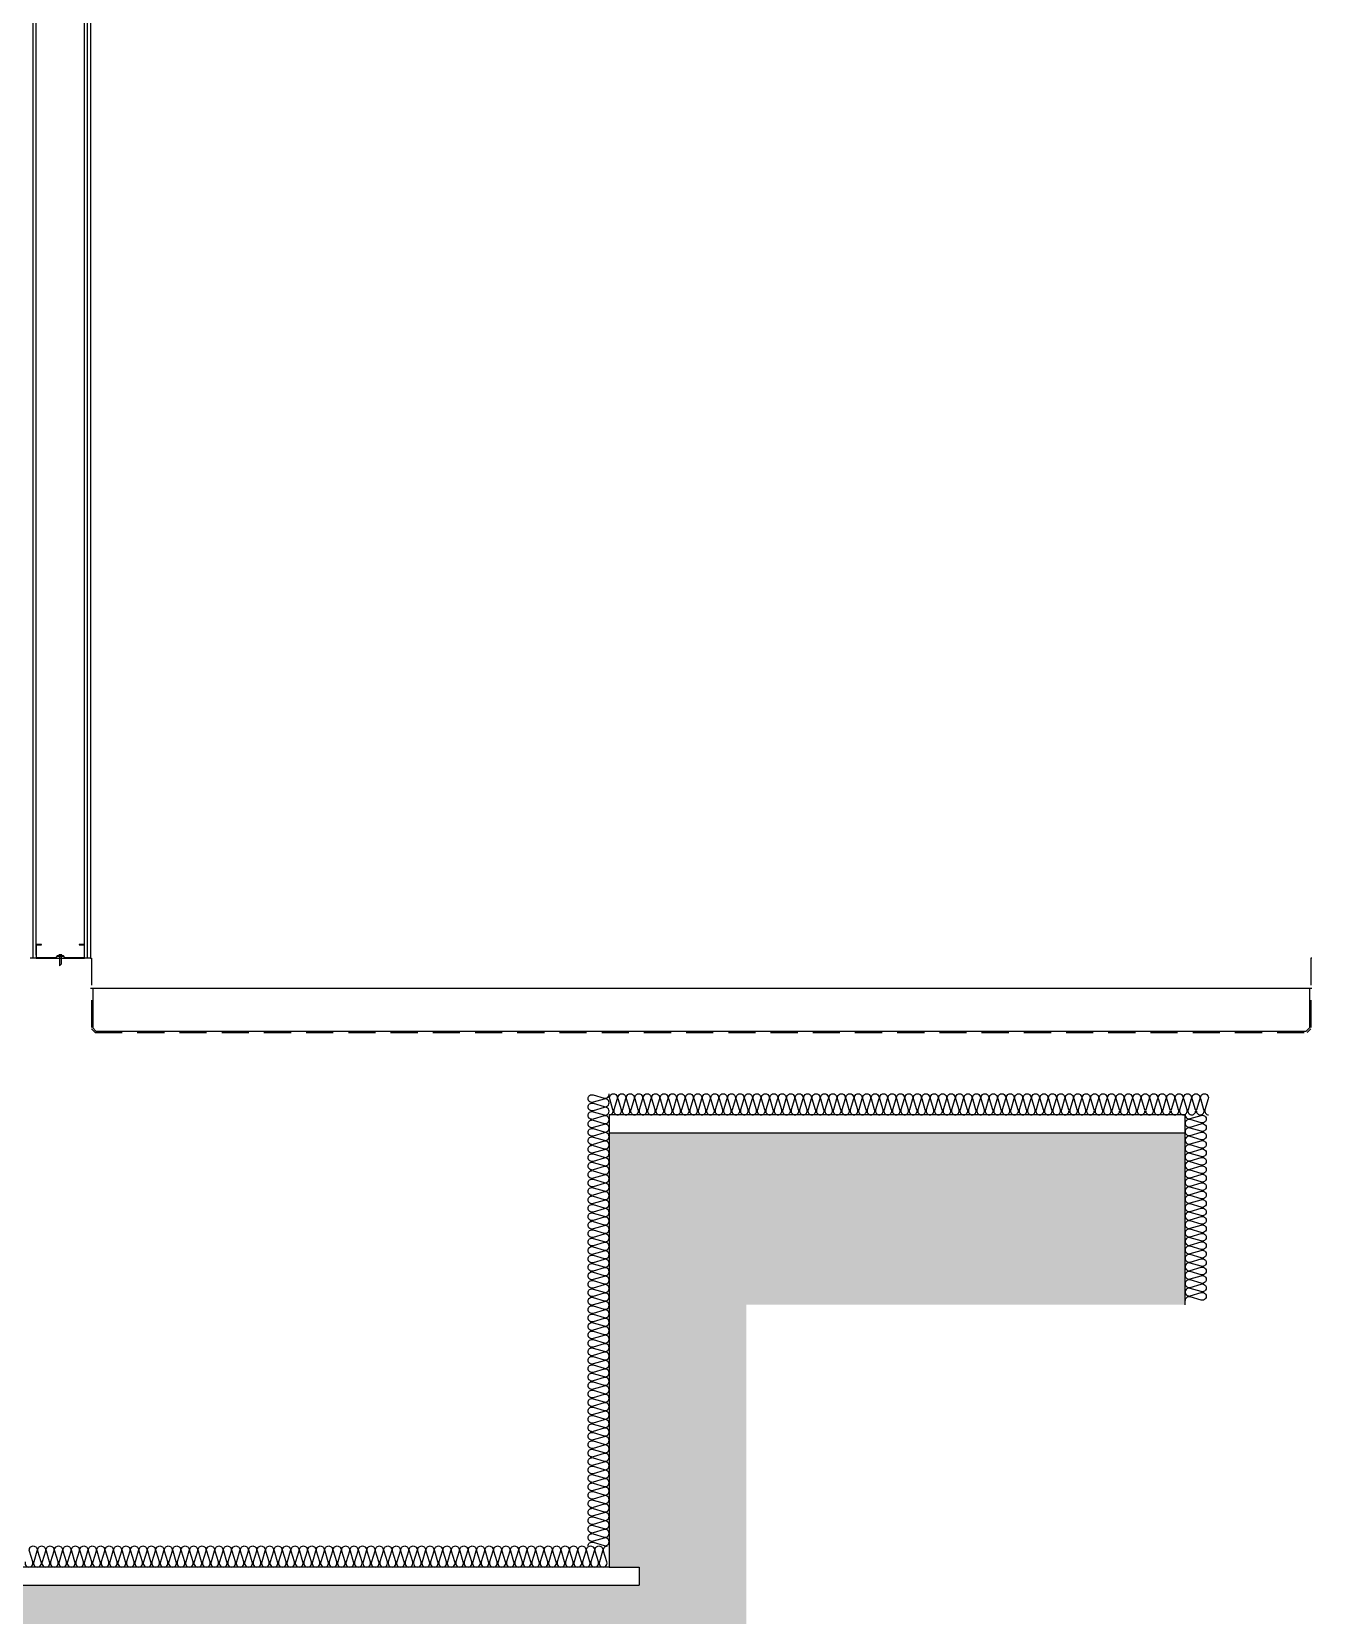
# Model space of a CAD drawing. Header units: millimetres. Extents: x 19868 to 801382, y -4805 to 85279.
# Drawn here: x 785793 to 790116, y 32849 to 38102 of the extents above; entities that cross this region are included whole.
import ezdxf

# ---------------------------------------------------------------- set-up
doc = ezdxf.new("R2010")
doc.units = ezdxf.units.MM
doc.header["$LTSCALE"] = 250
doc.linetypes.add('HID', pattern=[2.8, 1.8, -1])
for name, color, linetype in [('8입면선', 8, 'Continuous'), ('A-FIN', 6, 'Continuous'), ('A-FIN-8', 8, 'Continuous'), ('A-WALL-D', 7, 'Continuous'), ('A-WP', 1, 'HID'), ('A-버림CONC', 4, 'Continuous'), ('GAGAM-DT', 7, 'Continuous'), ('ISL', 251, 'Continuous'), ('입면', 7, 'Continuous'), ('지반', 254, 'Continuous')]:
    doc.layers.add(name, color=color, linetype=linetype)
doc.layers.add('CK', color=221, linetype='Continuous', plot=False)

# ---------------------------------------------------------------- blocks, each defined once
blk = doc.blocks.new('*U187')
at = {"layer": '8입면선', "color": 8}
for p, q in [((3316397.6, 472011.4), (3316397.6, 480311.4)), ((3316577.6, 472011.4), (3316577.6, 480311.4))]:
    blk.add_line(p, q, dxfattribs=at)
at = {"layer": 'A-WALL-D'}
for p, q in [((3316407.6, 472021.4), (3316407.6, 480311.4)), ((3316567.6, 472021.4), (3316567.6, 480311.4)), ((3316587.6, 480311.4), (3316587.6, 472011.4)), ((3316407.6, 472011.4), (3316387.6, 472011.4)), ((3316587.6, 472011.4), (3316567.6, 472011.4))]:
    blk.add_line(p, q, dxfattribs=at)
at = {"layer": 'CK', "linetype": 'Continuous'}
blk.add_line((3316472.9, 472011.4), (3316502.3, 472011.4), dxfattribs=at)
at = {"layer": 'GAGAM-DT', "color": 8}
for p, q in [((3316482.8, 472017.2), (3316482.8, 472020.7)), ((3316491.2, 472022.2), (3316484.3, 472022.2)), ((3316485.3, 472017.2), (3316485.3, 472022.2)), ((3316490.3, 472017.2), (3316490.3, 472022.2)), ((3316492.7, 472017.2), (3316492.7, 472020.7)), ((3316492.7, 472017.2), (3316482.8, 472017.2)), ((3316485.3, 472017.2), (3316485.3, 471985.8)), ((3316490.3, 471991.3), (3316485.3, 471985.8)), ((3316490.3, 472017.2), (3316490.3, 471991.3))]:
    blk.add_line(p, q, dxfattribs=at)
for centre, start, end in [((3316484.3, 472020.7), 90, 180), ((3316491.2, 472020.7), 0, 90)]:
    blk.add_arc(centre, 1.51, start, end, dxfattribs=at)
at = {"layer": '입면', "color": 6}
for p, q in [((3316425.4, 472056.4), (3316407.6, 472056.4)), ((3316407.6, 472056.4), (3316407.6, 472011.4)), ((3316408.8, 472012.6), (3316408.8, 472055.2)), ((3316408.8, 472055.2), (3316425.4, 472055.2)), ((3316425.4, 472055.2), (3316425.4, 472056.4)), ((3316477.4, 472018.5), (3316472.4, 472012.6)), ((3316472.9, 472011.4), (3316477.9, 472017.3)), ((3316497.8, 472018.5), (3316477.4, 472018.5)), ((3316477.9, 472017.3), (3316497.3, 472017.3)), ((3316497.3, 472017.3), (3316502.3, 472011.4)), ((3316502.8, 472012.6), (3316497.8, 472018.5)), ((3316567.6, 472056.4), (3316549.8, 472056.4)), ((3316549.8, 472056.4), (3316549.8, 472055.2)), ((3316549.8, 472055.2), (3316566.4, 472055.2)), ((3316566.4, 472055.2), (3316566.4, 472012.6)), ((3316567.6, 472011.4), (3316567.6, 472056.4)), ((3316407.6, 472011.4), (3316472.9, 472011.4)), ((3316472.4, 472012.6), (3316408.8, 472012.6)), ((3316502.3, 472011.4), (3316567.6, 472011.4)), ((3316566.4, 472012.6), (3316502.8, 472012.6))]:
    blk.add_line(p, q, dxfattribs=at)

msp = doc.modelspace()

# ---------------------------------------------------------------- hatches: boundary and pattern name
at = {"layer": '지반'}
h = msp.add_hatch(dxfattribs=at)
h.set_pattern_fill('EARTH', color=251, scale=70, angle=45)
h.paths.add_polyline_path([(650617.8, 33228.9), (650617.8, 23234.4), (801382.4, 23234.4), (801382.4, 34608.9), (792588.2, 34608.9), (792588.2, 34478.9), (792638.2, 34478.9), (792638.2, 34418.9), (792388.2, 34418.9), (792388.2, 34478.9), (792438.2, 34478.9), (792438.2, 34628.9), (790388.2, 34628.9), (790388.2, 33878.9), (791163.2, 33878.9), (791163.2, 32378.9), (791263.2, 32378.9), (791263.2, 32318.9), (788063.2, 32318.9), (788063.2, 32378.9), (788163.2, 32378.9), (788163.2, 33878.9), (789618.2, 33878.9), (789618.2, 34448.9), (787708.2, 34448.9), (787708.2, 33008.9), (787808.2, 33008.9), (787808.2, 32948.9), (782968.2, 32948.9), (782968.2, 33008.9), (783068.2, 33008.9), (783068.2, 34248.9), (781958.2, 34248.9), (781958.2, 33208.9), (782058.2, 33208.9), (782058.2, 33148.9), (780218.2, 33148.9), (780148.2, 33218.9), (778788.2, 33218.9), (778788.2, 33278.9), (778888.2, 33278.9), (778888.2, 34318.9), (771638.2, 34318.9), (771638.2, 32778.9), (771738.2, 32778.9), (771738.2, 32718.9), (767038.2, 32718.9), (767038.2, 32778.9), (767138.2, 32778.9), (767138.2, 34318.9), (765913.1, 34318.9), (765813.1, 34218.9), (759888.2, 34218.9), (759888.2, 33178.9), (759988.2, 33178.9), (759988.2, 33118.9), (756788.2, 33118.9), (756788.2, 33178.9), (756888.2, 33178.9), (756888.2, 34218.9), (755638.2, 34218.9), (755638.2, 32978.9), (755738.2, 32978.9), (755738.2, 32918.9), (751038.2, 32918.9), (751038.2, 32978.9), (751138.2, 32978.9), (751138.2, 34518.9), (749088.2, 34518.9), (749088.2, 33778.9), (750613.2, 33778.9), (750613.2, 32278.9), (750713.2, 32278.9), (750713.2, 32218.9), (747513.2, 32218.9), (747513.2, 32278.9), (747613.2, 32278.9), (747613.2, 33778.9), (748488.2, 33778.9), (748488.2, 34078.9), (747988.2, 34078.9), (747988.2, 34418.9), (746363.2, 34418.9), (746363.2, 33478.9), (746463.2, 33478.9), (746463.2, 33418.9), (743263.2, 33418.9), (743263.2, 33478.9), (743363.2, 33478.9), (743363.2, 34418.9), (739738.2, 34418.9), (739738.2, 33978.9), (740338.2, 33978.9), (740338.2, 33278.9), (740438.2, 33278.9), (740438.2, 33218.9), (734738.2, 33218.9), (734738.2, 32978.9), (734838.2, 32978.9), (734838.2, 32918.9), (731638.2, 32918.9), (731638.2, 32978.9), (731738.2, 32978.9), (731738.2, 33218.9), (728228.2, 33218.9), (728158.2, 33148.9), (725968.2, 33148.9), (725968.2, 33208.9), (726068.2, 33208.9), (726068.2, 34048.9), (726668.2, 34048.9), (726668.2, 34348.9), (723658.2, 34348.9), (723658.2, 33708.9), (723758.2, 33708.9), (723758.2, 33648.9), (720418.2, 33648.9), (720418.2, 33708.9), (720518.2, 33708.9), (720518.2, 34348.9), (718758.2, 34348.9), (718758.2, 33878.9), (719638.2, 33878.9), (719638.2, 31878.9), (719738.2, 31878.9), (719738.2, 31818.9), (715038.2, 31818.9), (715038.2, 31878.9), (715138.2, 31878.9), (715138.2, 33878.9), (717988.2, 33878.9), (717988.2, 34622.3), (717870.2, 34622.3), (717870.2, 34603.9), (717820.2, 34603.9), (717820.2, 34622.3), (717588.2, 34622.3), (717588.2, 34682.3), (717638.2, 34682.3), (717637.5, 34831.6), (715313.2, 34820.3), (712988.3, 34808.9), (701138.2, 34568.9), (688982.5, 34328.9), (678538.2, 34278.9), (666388.2, 34228.9), (658288.2, 33228.9)])

# ---------------------------------------------------------------- linework, layer by layer
at = {"layer": 'A-FIN'}
msp.add_line((785988.2, 34928.9), (790038.2, 34928.9), dxfattribs=at)
at = {"layer": 'A-FIN-8'}
for p, q in [((785996.2, 34928.9), (785996.2, 34797.1)), ((790030.2, 34928.9), (790030.2, 34797.1)), ((786006.4, 34786.9), (785996.2, 34797.1)), ((786006.4, 34786.9), (785996.2, 34797.1)), ((786006.4, 34786.9), (790020, 34786.9)), ((790020, 34786.9), (790030.2, 34797.1)), ((790020, 34786.9), (790030.2, 34797.1))]:
    msp.add_line(p, q, dxfattribs=at)
at = {"layer": 'A-WP', "ltscale": 0.2}
for p, q in [((786003.4, 34781.9), (785991.2, 34794.1)), ((786003.4, 34781.9), (790023.1, 34781.9)), ((790023.1, 34781.9), (790035.2, 34794.1))]:
    msp.add_line(p, q, dxfattribs=at)
at = {"layer": 'A-WP', "linetype": 'HID', "ltscale": 0.2}
for points in [[(785988.2, 35028.9), (785991.2, 35028.9), (785991.2, 34794.1), (786003.4, 34781.9)], [(790038.2, 35028.9), (790035.2, 35028.9), (790035.2, 34794.1), (790023.1, 34781.9)]]:
    msp.add_lwpolyline(points, dxfattribs=at)
at = {"layer": 'A-버림CONC'}
for p, q in [((787708.2, 34448.9), (789618.2, 34448.9)), ((787708.2, 33008.9), (787808.2, 33008.9)), ((787808.2, 33008.9), (787808.2, 32948.9)), ((782968.2, 32948.9), (787808.2, 32948.9))]:
    msp.add_line(p, q, dxfattribs=at)
at = {"layer": 'ISL'}
for points in [[(787638.2, 33078.9, -0.509267), (787655.2, 33091.3), (787691.2, 33080.6, 1.372593), (787691.2, 33105.3), (787655.2, 33094.6, -0.509267), (787638.2, 33106.9, -0.509267), (787655.2, 33119.3), (787691.2, 33108.6, 1.372593), (787691.2, 33133.3), (787655.2, 33122.6, -0.509267), (787638.2, 33134.9, -0.509267), (787655.2, 33147.3), (787691.2, 33136.6, 1.372593), (787691.2, 33161.3), (787655.2, 33150.6, -0.509267), (787638.2, 33162.9, -0.509267), (787655.2, 33175.3), (787691.2, 33164.6, 1.372593), (787691.2, 33189.3), (787655.2, 33178.6, -0.509267), (787638.2, 33190.9, -0.509267), (787655.2, 33203.3), (787691.2, 33192.6, 1.372593), (787691.2, 33217.3), (787655.2, 33206.6, -0.509267), (787638.2, 33218.9, -0.509267), (787655.2, 33231.3), (787691.2, 33220.6, 1.372593), (787691.2, 33245.3), (787655.2, 33234.6, -0.509267), (787638.2, 33246.9, -0.509267), (787655.2, 33259.3), (787691.2, 33248.6, 1.372593), (787691.2, 33273.3), (787655.2, 33262.6, -0.509267), (787638.2, 33274.9, -0.509267), (787655.2, 33287.3), (787691.2, 33276.6, 1.372593), (787691.2, 33301.3), (787655.2, 33290.6, -0.509267), (787638.2, 33302.9, -0.509267), (787655.2, 33315.3), (787691.2, 33304.6, 1.372593), (787691.2, 33329.3), (787655.2, 33318.6, -0.509267), (787638.2, 33330.9, -0.509267), (787655.2, 33343.3), (787691.2, 33332.6, 1.372593), (787691.2, 33357.3), (787655.2, 33346.6, -0.509267), (787638.2, 33358.9, -0.509267), (787655.2, 33371.3), (787691.2, 33360.6, 1.372593), (787691.2, 33385.3), (787655.2, 33374.6, -0.509267), (787638.2, 33386.9, -0.509267), (787655.2, 33399.3), (787691.2, 33388.6, 1.372593), (787691.2, 33413.3), (787655.2, 33402.6, -0.509267), (787638.2, 33414.9, -0.509267), (787655.2, 33427.3), (787691.2, 33416.6, 1.372593), (787691.2, 33441.3), (787655.2, 33430.6, -0.509267), (787638.2, 33442.9, -0.509267), (787655.2, 33455.3), (787691.2, 33444.6, 1.372593), (787691.2, 33469.3), (787655.2, 33458.6, -0.509267), (787638.2, 33470.9, -0.509267), (787655.2, 33483.3), (787691.2, 33472.6, 1.372593), (787691.2, 33497.3), (787655.2, 33486.6, -0.509267), (787638.2, 33498.9, -0.509267), (787655.2, 33511.3), (787691.2, 33500.6, 1.372593), (787691.2, 33525.3), (787655.2, 33514.6, -0.509267), (787638.2, 33526.9, -0.509267), (787655.2, 33539.3), (787691.2, 33528.6, 1.372593), (787691.2, 33553.3), (787655.2, 33542.6, -0.509267), (787638.2, 33554.9, -0.509267), (787655.2, 33567.3), (787691.2, 33556.6, 1.372593), (787691.2, 33581.3), (787655.2, 33570.6, -0.509267), (787638.2, 33582.9, -0.509267), (787655.2, 33595.3), (787691.2, 33584.6, 1.372593), (787691.2, 33609.3), (787655.2, 33598.6, -0.509267), (787638.2, 33610.9, -0.509267), (787655.2, 33623.3), (787691.2, 33612.6, 1.372593), (787691.2, 33637.3), (787655.2, 33626.6, -0.509267), (787638.2, 33638.9, -0.509267), (787655.2, 33651.3), (787691.2, 33640.6, 1.372593), (787691.2, 33665.3), (787655.2, 33654.6, -0.509267), (787638.2, 33666.9, -0.509267), (787655.2, 33679.3), (787691.2, 33668.6, 1.372593), (787691.2, 33693.3), (787655.2, 33682.6, -0.509267), (787638.2, 33694.9, -0.509267), (787655.2, 33707.3), (787691.2, 33696.6, 1.372593), (787691.2, 33721.3), (787655.2, 33710.6, -0.509267), (787638.2, 33722.9, -0.509267), (787655.2, 33735.3), (787691.2, 33724.6, 1.372593), (787691.2, 33749.3), (787655.2, 33738.6, -0.509267), (787638.2, 33750.9, -0.509267), (787655.2, 33763.3), (787691.2, 33752.6, 1.372593), (787691.2, 33777.3), (787655.2, 33766.6, -0.509267), (787638.2, 33778.9, -0.509267), (787655.2, 33791.3), (787691.2, 33780.6, 1.372593), (787691.2, 33805.3), (787655.2, 33794.6, -0.509267), (787638.2, 33806.9, -0.509267), (787655.2, 33819.3), (787691.2, 33808.6, 1.372593), (787691.2, 33833.3), (787655.2, 33822.6, -0.509267), (787638.2, 33834.9, -0.509267), (787655.2, 33847.3), (787691.2, 33836.6, 1.372593), (787691.2, 33861.3), (787655.2, 33850.6, -0.509267), (787638.2, 33862.9, -0.509267), (787655.2, 33875.3), (787691.2, 33864.6, 1.372593), (787691.2, 33889.3), (787655.2, 33878.6, -0.509267), (787638.2, 33890.9, -0.509267), (787655.2, 33903.3), (787691.2, 33892.6, 1.372593), (787691.2, 33917.3), (787655.2, 33906.6, -0.509267), (787638.2, 33918.9, -0.509267), (787655.2, 33931.3), (787691.2, 33920.6, 1.372593), (787691.2, 33945.3), (787655.2, 33934.6, -0.509267), (787638.2, 33946.9, -0.509267), (787655.2, 33959.3), (787691.2, 33948.6, 1.372593), (787691.2, 33973.3), (787655.2, 33962.6, -0.509267), (787638.2, 33974.9, -0.509267), (787655.2, 33987.3), (787691.2, 33976.6, 1.372593), (787691.2, 34001.3), (787655.2, 33990.6, -0.509267), (787638.2, 34002.9, -0.509267), (787655.2, 34015.3), (787691.2, 34004.6, 1.372593), (787691.2, 34029.3), (787655.2, 34018.6, -0.509267), (787638.2, 34030.9, -0.509267), (787655.2, 34043.3), (787691.2, 34032.6, 1.372593), (787691.2, 34057.3), (787655.2, 34046.6, -0.509267), (787638.2, 34058.9, -0.509267), (787655.2, 34071.3), (787691.2, 34060.6, 1.372593), (787691.2, 34085.3), (787655.2, 34074.6, -0.509267), (787638.2, 34086.9, -0.509267), (787655.2, 34099.3), (787691.2, 34088.6, 1.372593), (787691.2, 34113.3), (787655.2, 34102.6, -0.509267), (787638.2, 34114.9, -0.509267), (787655.2, 34127.3), (787691.2, 34116.6, 1.372593), (787691.2, 34141.3), (787655.2, 34130.6, -0.509267), (787638.2, 34142.9, -0.509267), (787655.2, 34155.3), (787691.2, 34144.6, 1.372593), (787691.2, 34169.3), (787655.2, 34158.6, -0.509267), (787638.2, 34170.9, -0.509267), (787655.2, 34183.3), (787691.2, 34172.6, 1.372593), (787691.2, 34197.3), (787655.2, 34186.6, -0.509267), (787638.2, 34198.9, -0.509267), (787655.2, 34211.3), (787691.2, 34200.6, 1.372593), (787691.2, 34225.3), (787655.2, 34214.6, -0.509267), (787638.2, 34226.9, -0.509267), (787655.2, 34239.3), (787691.2, 34228.6, 1.372593), (787691.2, 34253.3), (787655.2, 34242.6, -0.509267), (787638.2, 34254.9, -0.509267), (787655.2, 34267.3), (787691.2, 34256.6, 1.372593), (787691.2, 34281.3), (787655.2, 34270.6, -0.509267), (787638.2, 34282.9, -0.509267), (787655.2, 34295.3), (787691.2, 34284.6, 1.372593), (787691.2, 34309.3), (787655.2, 34298.6, -0.509267), (787638.2, 34310.9, -0.509267), (787655.2, 34323.3), (787691.2, 34312.6, 1.372593), (787691.2, 34337.3), (787655.2, 34326.6, -0.509267), (787638.2, 34338.9, -0.509267), (787655.2, 34351.3), (787691.2, 34340.6, 1.372593), (787691.2, 34365.3), (787655.2, 34354.6, -0.509267), (787638.2, 34366.9, -0.509267), (787655.2, 34379.3), (787691.2, 34368.6, 1.372593), (787691.2, 34393.3), (787655.2, 34382.6, -0.509267), (787638.2, 34394.9, -0.509267), (787655.2, 34407.3), (787691.2, 34396.6, 1.372593), (787691.2, 34421.3), (787655.2, 34410.6, -0.509267), (787638.2, 34422.9, -0.509267), (787655.2, 34435.3), (787691.2, 34424.6, 1.372593), (787691.2, 34449.3), (787655.2, 34438.6, -0.509267), (787638.2, 34450.9, -0.509267), (787655.2, 34463.3), (787691.2, 34452.6, 1.372593), (787691.2, 34477.3), (787655.2, 34466.6, -0.509267), (787638.2, 34478.9, -0.509267), (787655.2, 34491.3), (787691.2, 34480.6, 1.372593), (787691.2, 34505.3), (787655.2, 34494.6, -0.509267), (787638.2, 34506.9, -0.509267), (787655.2, 34519.3), (787691.2, 34508.6, 1.372593), (787691.2, 34533.3), (787655.2, 34522.6, -0.509267), (787638.2, 34534.9, -0.509267), (787655.2, 34547.3), (787691.2, 34536.6, 1.372593), (787691.2, 34561.3), (787655.2, 34550.6, -0.509267), (787638.2, 34562.9, -0.509267), (787655.2, 34575.3), (787691.2, 34564.6, 0.557999), (787708.1, 34578.9, 0.557999)], [(787708.2, 34508.9, 0.509267), (787720.6, 34525.9), (787709.9, 34562, -1.372593), (787734.6, 34562), (787723.9, 34525.9, 0.509267), (787736.2, 34508.9, 0.509267), (787748.6, 34525.9), (787737.9, 34562, -1.372593), (787762.6, 34562), (787751.9, 34525.9, 0.509267), (787764.2, 34508.9, 0.509267), (787776.6, 34525.9), (787765.9, 34562, -1.372593), (787790.6, 34562), (787779.9, 34525.9, 0.509267), (787792.2, 34508.9, 0.509267), (787804.6, 34525.9), (787793.9, 34562, -1.372593), (787818.6, 34562), (787807.9, 34525.9, 0.509267), (787820.2, 34508.9, 0.509267), (787832.6, 34525.9), (787821.9, 34562, -1.372593), (787846.6, 34562), (787835.9, 34525.9, 0.509267), (787848.2, 34508.9, 0.509267), (787860.6, 34525.9), (787849.9, 34562, -1.372593), (787874.6, 34562), (787863.9, 34525.9, 0.509267), (787876.2, 34508.9, 0.509267), (787888.6, 34525.9), (787877.9, 34562, -1.372593), (787902.6, 34562), (787891.9, 34525.9, 0.509267), (787904.2, 34508.9, 0.509267), (787916.6, 34525.9), (787905.9, 34562, -1.372593), (787930.6, 34562), (787919.9, 34525.9, 0.509267), (787932.2, 34508.9, 0.509267), (787944.6, 34525.9), (787933.9, 34562, -1.372593), (787958.6, 34562), (787947.9, 34525.9, 0.509267), (787960.2, 34508.9, 0.509267), (787972.6, 34525.9), (787961.9, 34562, -1.372593), (787986.6, 34562), (787975.9, 34525.9, 0.509267), (787988.2, 34508.9, 0.509267), (788000.6, 34525.9), (787989.9, 34562, -1.372593), (788014.6, 34562), (788003.9, 34525.9, 0.509267), (788016.2, 34508.9, 0.509267), (788028.6, 34525.9), (788017.9, 34562, -1.372593), (788042.6, 34562), (788031.9, 34525.9, 0.509267), (788044.2, 34508.9, 0.509267), (788056.6, 34525.9), (788045.9, 34562, -1.372593), (788070.6, 34562), (788059.9, 34525.9, 0.509267), (788072.2, 34508.9, 0.509267), (788084.6, 34525.9), (788073.9, 34562, -1.372593), (788098.6, 34562), (788087.9, 34525.9, 0.509267), (788100.2, 34508.9, 0.509267), (788112.6, 34525.9), (788101.9, 34562, -1.372593), (788126.6, 34562), (788115.9, 34525.9, 0.509267), (788128.2, 34508.9, 0.509267), (788140.6, 34525.9), (788129.9, 34562, -1.372593), (788154.6, 34562), (788143.9, 34525.9, 0.509267), (788156.2, 34508.9, 0.509267), (788168.6, 34525.9), (788157.9, 34562, -1.372593), (788182.6, 34562), (788171.9, 34525.9, 0.509267), (788184.2, 34508.9, 0.509267), (788196.6, 34525.9), (788185.9, 34562, -1.372593), (788210.6, 34562), (788199.9, 34525.9, 0.509267), (788212.2, 34508.9, 0.509267), (788224.6, 34525.9), (788213.9, 34562, -1.372593), (788238.6, 34562), (788227.9, 34525.9, 0.509267), (788240.2, 34508.9, 0.509267), (788252.6, 34525.9), (788241.9, 34562, -1.372593), (788266.6, 34562), (788255.9, 34525.9, 0.509267), (788268.2, 34508.9, 0.509267), (788280.6, 34525.9), (788269.9, 34562, -1.372593), (788294.6, 34562), (788283.9, 34525.9, 0.509267), (788296.2, 34508.9, 0.509267), (788308.6, 34525.9), (788297.9, 34562, -1.372593), (788322.6, 34562), (788311.9, 34525.9, 0.509267), (788324.2, 34508.9, 0.509267), (788336.6, 34525.9), (788325.9, 34562, -1.372593), (788350.6, 34562), (788339.9, 34525.9, 0.509267), (788352.2, 34508.9, 0.509267), (788364.6, 34525.9), (788353.9, 34562, -1.372593), (788378.6, 34562), (788367.9, 34525.9, 0.509267), (788380.2, 34508.9, 0.509267), (788392.6, 34525.9), (788381.9, 34562, -1.372593), (788406.6, 34562), (788395.9, 34525.9, 0.509267), (788408.2, 34508.9, 0.509267), (788420.6, 34525.9), (788409.9, 34562, -1.372593), (788434.6, 34562), (788423.9, 34525.9, 0.509267), (788436.2, 34508.9, 0.509267), (788448.6, 34525.9), (788437.9, 34562, -1.372593), (788462.6, 34562), (788451.9, 34525.9, 0.509267), (788464.2, 34508.9, 0.509267), (788476.6, 34525.9), (788465.9, 34562, -1.372593), (788490.6, 34562), (788479.9, 34525.9, 0.509267), (788492.2, 34508.9, 0.509267), (788504.6, 34525.9), (788493.9, 34562, -1.372593), (788518.6, 34562), (788507.9, 34525.9, 0.509267), (788520.2, 34508.9, 0.509267), (788532.6, 34525.9), (788521.9, 34562, -1.372593), (788546.6, 34562), (788535.9, 34525.9, 0.509267), (788548.2, 34508.9, 0.509267), (788560.6, 34525.9), (788549.9, 34562, -1.372593), (788574.6, 34562), (788563.9, 34525.9, 0.509267), (788576.2, 34508.9, 0.509267), (788588.6, 34525.9), (788577.9, 34562, -1.372593), (788602.6, 34562), (788591.9, 34525.9, 0.509267), (788604.2, 34508.9, 0.509267), (788616.6, 34525.9), (788605.9, 34562, -1.372593), (788630.6, 34562), (788619.9, 34525.9, 0.509267), (788632.2, 34508.9, 0.509267), (788644.6, 34525.9), (788633.9, 34562, -1.372593), (788658.6, 34562), (788647.9, 34525.9, 0.509267), (788660.2, 34508.9, 0.509267), (788672.6, 34525.9), (788661.9, 34562, -1.372593), (788686.6, 34562), (788675.9, 34525.9, 0.509267), (788688.2, 34508.9, 0.509267), (788700.6, 34525.9), (788689.9, 34562, -1.372593), (788714.6, 34562), (788703.9, 34525.9, 0.509267), (788716.2, 34508.9, 0.509267), (788728.6, 34525.9), (788717.9, 34562, -1.372593), (788742.6, 34562), (788731.9, 34525.9, 0.509267), (788744.2, 34508.9, 0.509267), (788756.6, 34525.9), (788745.9, 34562, -1.372593), (788770.6, 34562), (788759.9, 34525.9, 0.509267), (788772.2, 34508.9, 0.509267), (788784.6, 34525.9), (788773.9, 34562, -1.372593), (788798.6, 34562), (788787.9, 34525.9, 0.509267), (788800.2, 34508.9, 0.509267), (788812.6, 34525.9), (788801.9, 34562, -1.372593), (788826.6, 34562), (788815.9, 34525.9, 0.509267), (788828.2, 34508.9, 0.509267), (788840.6, 34525.9), (788829.9, 34562, -1.372593), (788854.6, 34562), (788843.9, 34525.9, 0.509267), (788856.2, 34508.9, 0.509267), (788868.6, 34525.9), (788857.9, 34562, -1.372593), (788882.6, 34562), (788871.9, 34525.9, 0.509267), (788884.2, 34508.9, 0.509267), (788896.6, 34525.9), (788885.9, 34562, -1.372593), (788910.6, 34562), (788899.9, 34525.9, 0.509267), (788912.2, 34508.9, 0.509267), (788924.6, 34525.9), (788913.9, 34562, -1.372593), (788938.6, 34562), (788927.9, 34525.9, 0.509267), (788940.2, 34508.9, 0.509267), (788952.6, 34525.9), (788941.9, 34562, -1.372593), (788966.6, 34562), (788955.9, 34525.9, 0.509267), (788968.2, 34508.9, 0.509267), (788980.6, 34525.9), (788969.9, 34562, -1.372593), (788994.6, 34562), (788983.9, 34525.9, 0.509267), (788996.2, 34508.9, 0.509267), (789008.6, 34525.9), (788997.9, 34562, -1.372593), (789022.6, 34562), (789011.9, 34525.9, 0.509267), (789024.2, 34508.9, 0.509267), (789036.6, 34525.9), (789025.9, 34562, -1.372593), (789050.6, 34562), (789039.9, 34525.9, 0.509267), (789052.2, 34508.9, 0.509267), (789064.6, 34525.9), (789053.9, 34562, -1.372593), (789078.6, 34562), (789067.9, 34525.9, 0.509267), (789080.2, 34508.9, 0.509267), (789092.6, 34525.9), (789081.9, 34562, -1.372593), (789106.6, 34562), (789095.9, 34525.9, 0.509267), (789108.2, 34508.9, 0.509267), (789120.6, 34525.9), (789109.9, 34562, -1.372593), (789134.6, 34562), (789123.9, 34525.9, 0.509267), (789136.2, 34508.9, 0.509267), (789148.6, 34525.9), (789137.9, 34562, -1.372593), (789162.6, 34562), (789151.9, 34525.9, 0.509267), (789164.2, 34508.9, 0.509267), (789176.6, 34525.9), (789165.9, 34562, -1.372593), (789190.6, 34562), (789179.9, 34525.9, 0.509267), (789192.2, 34508.9, 0.509267), (789204.6, 34525.9), (789193.9, 34562, -1.372593), (789218.6, 34562), (789207.9, 34525.9, 0.509267), (789220.2, 34508.9, 0.509267), (789232.6, 34525.9), (789221.9, 34562, -1.372593), (789246.6, 34562), (789235.9, 34525.9, 0.509267), (789248.2, 34508.9, 0.509267), (789260.6, 34525.9), (789249.9, 34562, -1.372593), (789274.6, 34562), (789263.9, 34525.9, 0.509267), (789276.2, 34508.9, 0.509267), (789288.6, 34525.9), (789277.9, 34562, -1.372593), (789302.6, 34562), (789291.9, 34525.9, 0.509267), (789304.2, 34508.9, 0.509267), (789316.6, 34525.9), (789305.9, 34562, -1.372593), (789330.6, 34562), (789319.9, 34525.9, 0.509267), (789332.2, 34508.9, 0.509267), (789344.6, 34525.9), (789333.9, 34562, -1.372593), (789358.6, 34562), (789347.9, 34525.9, 0.509267), (789360.2, 34508.9, 0.509267), (789372.6, 34525.9), (789361.9, 34562, -1.372593), (789386.6, 34562), (789375.9, 34525.9, 0.509267), (789388.2, 34508.9, 0.509267), (789400.6, 34525.9), (789389.9, 34562, -1.372593), (789414.6, 34562), (789403.9, 34525.9, 0.509267), (789416.2, 34508.9, 0.509267), (789428.6, 34525.9), (789417.9, 34562, -1.372593), (789442.6, 34562), (789431.9, 34525.9, 0.509267), (789444.2, 34508.9, 0.509267), (789456.6, 34525.9), (789445.9, 34562, -1.372593), (789470.6, 34562), (789459.9, 34525.9, 0.509267), (789472.2, 34508.9, 0.509267), (789484.6, 34525.9), (789473.9, 34562, -1.372593), (789498.6, 34562), (789487.9, 34525.9, 0.509267), (789500.2, 34508.9, 0.509267), (789512.6, 34525.9), (789501.9, 34562, -1.372593), (789526.6, 34562), (789515.9, 34525.9, 0.509267), (789528.2, 34508.9, 0.509267), (789540.6, 34525.9), (789529.9, 34562, -1.372593), (789554.6, 34562), (789543.9, 34525.9, 0.509267), (789556.2, 34508.9, 0.509267), (789568.6, 34525.9), (789557.9, 34562, -1.372593), (789582.6, 34562), (789571.9, 34525.9, 0.509267), (789584.2, 34508.9, 0.509267), (789596.6, 34525.9), (789585.9, 34562, -1.372593), (789610.6, 34562), (789599.9, 34525.9, 0.509267), (789612.2, 34508.9, 0.509267), (789624.6, 34525.9), (789613.9, 34562, -1.372593), (789638.6, 34562), (789627.9, 34525.9, 0.509267), (789640.2, 34508.9, 0.509267), (789652.6, 34525.9), (789641.9, 34562, -1.372593), (789666.6, 34562), (789655.9, 34525.9, 0.509267), (789668.2, 34508.9, 0.509267), (789680.6, 34525.9), (789669.9, 34562, -1.372593), (789694.6, 34562), (789683.9, 34525.9, 0.509267), (789696.2, 34508.9)], [(789618.2, 34508.9, 0.509267), (789635.2, 34496.6), (789671.2, 34507.3, -1.372593), (789671.2, 34482.6), (789635.2, 34493.3, 0.509267), (789618.2, 34480.9, 0.509267), (789635.2, 34468.6), (789671.2, 34479.3, -1.372593), (789671.2, 34454.6), (789635.2, 34465.3, 0.509267), (789618.2, 34452.9, 0.509267), (789635.2, 34440.6), (789671.2, 34451.3, -1.372593), (789671.2, 34426.6), (789635.2, 34437.3, 0.509267), (789618.2, 34424.9, 0.509267), (789635.2, 34412.6), (789671.2, 34423.3, -1.372593), (789671.2, 34398.6), (789635.2, 34409.3, 0.509267), (789618.2, 34396.9, 0.509267), (789635.2, 34384.6), (789671.2, 34395.3, -1.372593), (789671.2, 34370.6), (789635.2, 34381.3, 0.509267), (789618.2, 34368.9, 0.509267), (789635.2, 34356.6), (789671.2, 34367.3, -1.372593), (789671.2, 34342.6), (789635.2, 34353.3, 0.509267), (789618.2, 34340.9, 0.509267), (789635.2, 34328.6), (789671.2, 34339.3, -1.372593), (789671.2, 34314.6), (789635.2, 34325.3, 0.509267), (789618.2, 34312.9, 0.509267), (789635.2, 34300.6), (789671.2, 34311.3, -1.372593), (789671.2, 34286.6), (789635.2, 34297.3, 0.509267), (789618.2, 34284.9, 0.509267), (789635.2, 34272.6), (789671.2, 34283.3, -1.372593), (789671.2, 34258.6), (789635.2, 34269.3, 0.509267), (789618.2, 34256.9, 0.509267), (789635.2, 34244.6), (789671.2, 34255.3, -1.372593), (789671.2, 34230.6), (789635.2, 34241.3, 0.509267), (789618.2, 34228.9, 0.509267), (789635.2, 34216.6), (789671.2, 34227.3, -1.372593), (789671.2, 34202.6), (789635.2, 34213.3, 0.509267), (789618.2, 34200.9, 0.509267), (789635.2, 34188.6), (789671.2, 34199.3, -1.372593), (789671.2, 34174.6), (789635.2, 34185.3, 0.509267), (789618.2, 34172.9, 0.509267), (789635.2, 34160.6), (789671.2, 34171.3, -1.372593), (789671.2, 34146.6), (789635.2, 34157.3, 0.509267), (789618.2, 34144.9, 0.509267), (789635.2, 34132.6), (789671.2, 34143.3, -1.372593), (789671.2, 34118.6), (789635.2, 34129.3, 0.509267), (789618.2, 34116.9, 0.509267), (789635.2, 34104.6), (789671.2, 34115.3, -1.372593), (789671.2, 34090.6), (789635.2, 34101.3, 0.509267), (789618.2, 34088.9, 0.509267), (789635.2, 34076.6), (789671.2, 34087.3, -1.372593), (789671.2, 34062.6), (789635.2, 34073.3, 0.509267), (789618.2, 34060.9, 0.509267), (789635.2, 34048.6), (789671.2, 34059.3, -1.372593), (789671.2, 34034.6), (789635.2, 34045.3, 0.509267), (789618.2, 34032.9, 0.509267), (789635.2, 34020.6), (789671.2, 34031.3, -1.372593), (789671.2, 34006.6), (789635.2, 34017.3, 0.509267), (789618.2, 34004.9, 0.509267), (789635.2, 33992.6), (789671.2, 34003.3, -1.372593), (789671.2, 33978.6), (789635.2, 33989.3, 0.509267), (789618.2, 33976.9, 0.509267), (789635.2, 33964.6), (789671.2, 33975.3, -1.372593), (789671.2, 33950.6), (789635.2, 33961.3, 0.509267), (789618.2, 33948.9, 0.509267), (789635.2, 33936.6), (789671.2, 33947.3, -1.372593), (789671.2, 33922.6), (789635.2, 33933.3, 0.509267), (789618.2, 33920.9, 0.509267), (789635.2, 33908.6), (789671.2, 33919.3, -1.372593), (789671.2, 33894.6), (789635.2, 33905.3, 0.509267), (789618.2, 33892.9)], [(785771.9, 33025.9, 1.372593), (785796.6, 33025.9), (785785.9, 33062, -0.509267), (785798.2, 33078.9, -0.509267), (785810.6, 33062), (785799.9, 33025.9, 1.372593), (785824.6, 33025.9), (785813.9, 33062, -0.509267), (785826.2, 33078.9, -0.509267), (785838.6, 33062), (785827.9, 33025.9, 1.372593), (785852.6, 33025.9), (785841.9, 33062, -0.509267), (785854.2, 33078.9, -0.509267), (785866.6, 33062), (785855.9, 33025.9, 1.372593), (785880.6, 33025.9), (785869.9, 33062, -0.509267), (785882.2, 33078.9, -0.509267), (785894.6, 33062), (785883.9, 33025.9, 1.372593), (785908.6, 33025.9), (785897.9, 33062, -0.509267), (785910.2, 33078.9, -0.509267), (785922.6, 33062), (785911.9, 33025.9, 1.372593), (785936.6, 33025.9), (785925.9, 33062, -0.509267), (785938.2, 33078.9, -0.509267), (785950.6, 33062), (785939.9, 33025.9, 1.372593), (785964.6, 33025.9), (785953.9, 33062, -0.509267), (785966.2, 33078.9, -0.509267), (785978.6, 33062), (785967.9, 33025.9, 1.372593), (785992.6, 33025.9), (785981.9, 33062, -0.509267), (785994.2, 33078.9, -0.509267), (786006.6, 33062), (785995.9, 33025.9, 1.372593), (786020.6, 33025.9), (786009.9, 33062, -0.509267), (786022.2, 33078.9, -0.509267), (786034.6, 33062), (786023.9, 33025.9, 1.372593), (786048.6, 33025.9), (786037.9, 33062, -0.509267), (786050.2, 33078.9, -0.509267), (786062.6, 33062), (786051.9, 33025.9, 1.372593), (786076.6, 33025.9), (786065.9, 33062, -0.509267), (786078.2, 33078.9, -0.509267), (786090.6, 33062), (786079.9, 33025.9, 1.372593), (786104.6, 33025.9), (786093.9, 33062, -0.509267), (786106.2, 33078.9, -0.509267), (786118.6, 33062), (786107.9, 33025.9, 1.372593), (786132.6, 33025.9), (786121.9, 33062, -0.509267), (786134.2, 33078.9, -0.509267), (786146.6, 33062), (786135.9, 33025.9, 1.372593), (786160.6, 33025.9), (786149.9, 33062, -0.509267), (786162.2, 33078.9, -0.509267), (786174.6, 33062), (786163.9, 33025.9, 1.372593), (786188.6, 33025.9), (786177.9, 33062, -0.509267), (786190.2, 33078.9, -0.509267), (786202.6, 33062), (786191.9, 33025.9, 1.372593), (786216.6, 33025.9), (786205.9, 33062, -0.509267), (786218.2, 33078.9, -0.509267), (786230.6, 33062), (786219.9, 33025.9, 1.372593), (786244.6, 33025.9), (786233.9, 33062, -0.509267), (786246.2, 33078.9, -0.509267), (786258.6, 33062), (786247.9, 33025.9, 1.372593), (786272.6, 33025.9), (786261.9, 33062, -0.509267), (786274.2, 33078.9, -0.509267), (786286.6, 33062), (786275.9, 33025.9, 1.372593), (786300.6, 33025.9), (786289.9, 33062, -0.509267), (786302.2, 33078.9, -0.509267), (786314.6, 33062), (786303.9, 33025.9, 1.372593), (786328.6, 33025.9), (786317.9, 33062, -0.509267), (786330.2, 33078.9, -0.509267), (786342.6, 33062), (786331.9, 33025.9, 1.372593), (786356.6, 33025.9), (786345.9, 33062, -0.509267), (786358.2, 33078.9, -0.509267), (786370.6, 33062), (786359.9, 33025.9, 1.372593), (786384.6, 33025.9), (786373.9, 33062, -0.509267), (786386.2, 33078.9, -0.509267), (786398.6, 33062), (786387.9, 33025.9, 1.372593), (786412.6, 33025.9), (786401.9, 33062, -0.509267), (786414.2, 33078.9, -0.509267), (786426.6, 33062), (786415.9, 33025.9, 1.372593), (786440.6, 33025.9), (786429.9, 33062, -0.509267), (786442.2, 33078.9, -0.509267), (786454.6, 33062), (786443.9, 33025.9, 1.372593), (786468.6, 33025.9), (786457.9, 33062, -0.509267), (786470.2, 33078.9, -0.509267), (786482.6, 33062), (786471.9, 33025.9, 1.372593), (786496.6, 33025.9), (786485.9, 33062, -0.509267), (786498.2, 33078.9, -0.509267), (786510.6, 33062), (786499.9, 33025.9, 1.372593), (786524.6, 33025.9), (786513.9, 33062, -0.509267), (786526.2, 33078.9, -0.509267), (786538.6, 33062), (786527.9, 33025.9, 1.372593), (786552.6, 33025.9), (786541.9, 33062, -0.509267), (786554.2, 33078.9, -0.509267), (786566.6, 33062), (786555.9, 33025.9, 1.372593), (786580.6, 33025.9), (786569.9, 33062, -0.509267), (786582.2, 33078.9, -0.509267), (786594.6, 33062), (786583.9, 33025.9, 1.372593), (786608.6, 33025.9), (786597.9, 33062, -0.509267), (786610.2, 33078.9, -0.509267), (786622.6, 33062), (786611.9, 33025.9, 1.372593), (786636.6, 33025.9), (786625.9, 33062, -0.509267), (786638.2, 33078.9, -0.509267), (786650.6, 33062), (786639.9, 33025.9, 1.372593), (786664.6, 33025.9), (786653.9, 33062, -0.509267), (786666.2, 33078.9, -0.509267), (786678.6, 33062), (786667.9, 33025.9, 1.372593), (786692.6, 33025.9), (786681.9, 33062, -0.509267), (786694.2, 33078.9, -0.509267), (786706.6, 33062), (786695.9, 33025.9, 1.372593), (786720.6, 33025.9), (786709.9, 33062, -0.509267), (786722.2, 33078.9, -0.509267), (786734.6, 33062), (786723.9, 33025.9, 1.372593), (786748.6, 33025.9), (786737.9, 33062, -0.509267), (786750.2, 33078.9, -0.509267), (786762.6, 33062), (786751.9, 33025.9, 1.372593), (786776.6, 33025.9), (786765.9, 33062, -0.509267), (786778.2, 33078.9, -0.509267), (786790.6, 33062), (786779.9, 33025.9, 1.372593), (786804.6, 33025.9), (786793.9, 33062, -0.509267), (786806.2, 33078.9, -0.509267), (786818.6, 33062), (786807.9, 33025.9, 1.372593), (786832.6, 33025.9), (786821.9, 33062, -0.509267), (786834.2, 33078.9, -0.509267), (786846.6, 33062), (786835.9, 33025.9, 1.372593), (786860.6, 33025.9), (786849.9, 33062, -0.509267), (786862.2, 33078.9, -0.509267), (786874.6, 33062), (786863.9, 33025.9, 1.372593), (786888.6, 33025.9), (786877.9, 33062, -0.509267), (786890.2, 33078.9, -0.509267), (786902.6, 33062), (786891.9, 33025.9, 1.372593), (786916.6, 33025.9), (786905.9, 33062, -0.509267), (786918.2, 33078.9, -0.509267), (786930.6, 33062), (786919.9, 33025.9, 1.372593), (786944.6, 33025.9), (786933.9, 33062, -0.509267), (786946.2, 33078.9, -0.509267), (786958.6, 33062), (786947.9, 33025.9, 1.372593), (786972.6, 33025.9), (786961.9, 33062, -0.509267), (786974.2, 33078.9, -0.509267), (786986.6, 33062), (786975.9, 33025.9, 1.372593), (787000.6, 33025.9), (786989.9, 33062, -0.509267), (787002.2, 33078.9, -0.509267), (787014.6, 33062), (787003.9, 33025.9, 1.372593), (787028.6, 33025.9), (787017.9, 33062, -0.509267), (787030.2, 33078.9, -0.509267), (787042.6, 33062), (787031.9, 33025.9, 1.372593), (787056.6, 33025.9), (787045.9, 33062, -0.509267), (787058.2, 33078.9, -0.509267), (787070.6, 33062), (787059.9, 33025.9, 1.372593), (787084.6, 33025.9), (787073.9, 33062, -0.509267), (787086.2, 33078.9, -0.509267), (787098.6, 33062), (787087.9, 33025.9, 1.372593), (787112.6, 33025.9), (787101.9, 33062, -0.509267), (787114.2, 33078.9, -0.509267), (787126.6, 33062), (787115.9, 33025.9, 1.372593), (787140.6, 33025.9), (787129.9, 33062, -0.509267), (787142.2, 33078.9, -0.509267), (787154.6, 33062), (787143.9, 33025.9, 1.372593), (787168.6, 33025.9), (787157.9, 33062, -0.509267), (787170.2, 33078.9, -0.509267), (787182.6, 33062), (787171.9, 33025.9, 1.372593), (787196.6, 33025.9), (787185.9, 33062, -0.509267), (787198.2, 33078.9, -0.509267), (787210.6, 33062), (787199.9, 33025.9, 1.372593), (787224.6, 33025.9), (787213.9, 33062, -0.509267), (787226.2, 33078.9, -0.509267), (787238.6, 33062), (787227.9, 33025.9, 1.372593), (787252.6, 33025.9), (787241.9, 33062, -0.509267), (787254.2, 33078.9, -0.509267), (787266.6, 33062), (787255.9, 33025.9, 1.372593), (787280.6, 33025.9), (787269.9, 33062, -0.509267), (787282.2, 33078.9, -0.509267), (787294.6, 33062), (787283.9, 33025.9, 1.372593), (787308.6, 33025.9), (787297.9, 33062, -0.509267), (787310.2, 33078.9, -0.509267), (787322.6, 33062), (787311.9, 33025.9, 1.372593), (787336.6, 33025.9), (787325.9, 33062, -0.509267), (787338.2, 33078.9, -0.509267), (787350.6, 33062), (787339.9, 33025.9, 1.372593), (787364.6, 33025.9), (787353.9, 33062, -0.509267), (787366.2, 33078.9, -0.509267), (787378.6, 33062), (787367.9, 33025.9, 1.372593), (787392.6, 33025.9), (787381.9, 33062, -0.509267), (787394.2, 33078.9, -0.509267), (787406.6, 33062), (787395.9, 33025.9, 1.372593), (787420.6, 33025.9), (787409.9, 33062, -0.509267), (787422.2, 33078.9, -0.509267), (787434.6, 33062), (787423.9, 33025.9, 1.372593), (787448.6, 33025.9), (787437.9, 33062, -0.509267), (787450.2, 33078.9, -0.509267), (787462.6, 33062), (787451.9, 33025.9, 1.372593), (787476.6, 33025.9), (787465.9, 33062, -0.509267), (787478.2, 33078.9, -0.509267), (787490.6, 33062), (787479.9, 33025.9, 1.372593), (787504.6, 33025.9), (787493.9, 33062, -0.509267), (787506.2, 33078.9, -0.509267), (787518.6, 33062), (787507.9, 33025.9, 1.372593), (787532.6, 33025.9), (787521.9, 33062, -0.509267), (787534.2, 33078.9, -0.509267), (787546.6, 33062), (787535.9, 33025.9, 1.372593), (787560.6, 33025.9), (787549.9, 33062, -0.509267), (787562.2, 33078.9, -0.509267), (787574.6, 33062), (787563.9, 33025.9, 1.372593), (787588.6, 33025.9), (787577.9, 33062, -0.509267), (787590.2, 33078.9, -0.509267), (787602.6, 33062), (787591.9, 33025.9, 1.372593), (787616.6, 33025.9), (787605.9, 33062, -0.509267), (787618.2, 33078.9, -0.509267), (787630.6, 33062), (787619.9, 33025.9, 1.372593), (787644.6, 33025.9), (787633.9, 33062, -0.509267), (787646.2, 33078.9, -0.509267), (787658.6, 33062), (787647.9, 33025.9, 1.372593), (787672.6, 33025.9), (787661.9, 33062, -0.509267), (787674.2, 33078.9, -0.509267), (787686.6, 33062), (787675.9, 33025.9, 1.372593), (787700.6, 33025.9), (787689.9, 33062, -0.509267), (787702.2, 33078.9)]]:
    msp.add_lwpolyline(points, format="xyb", dxfattribs=at)
msp.add_lwpolyline([(789618.2, 33878.9), (789618.2, 34508.9), (787708.2, 34508.9), (787708.2, 33008.9), (783068.2, 33008.9), (783068.2, 34308.9), (781958.2, 34308.9), (781958.2, 33208.9), (780288.2, 33208.9), (780288.2, 33278.9)], dxfattribs=at)

# ---------------------------------------------------------------- block references
at = {"layer": 'A-WALL-D'}
msp.add_blockref('*U187', (-2530599.4, -436982.5), dxfattribs=at)

doc.saveas('drawing.dxf')
